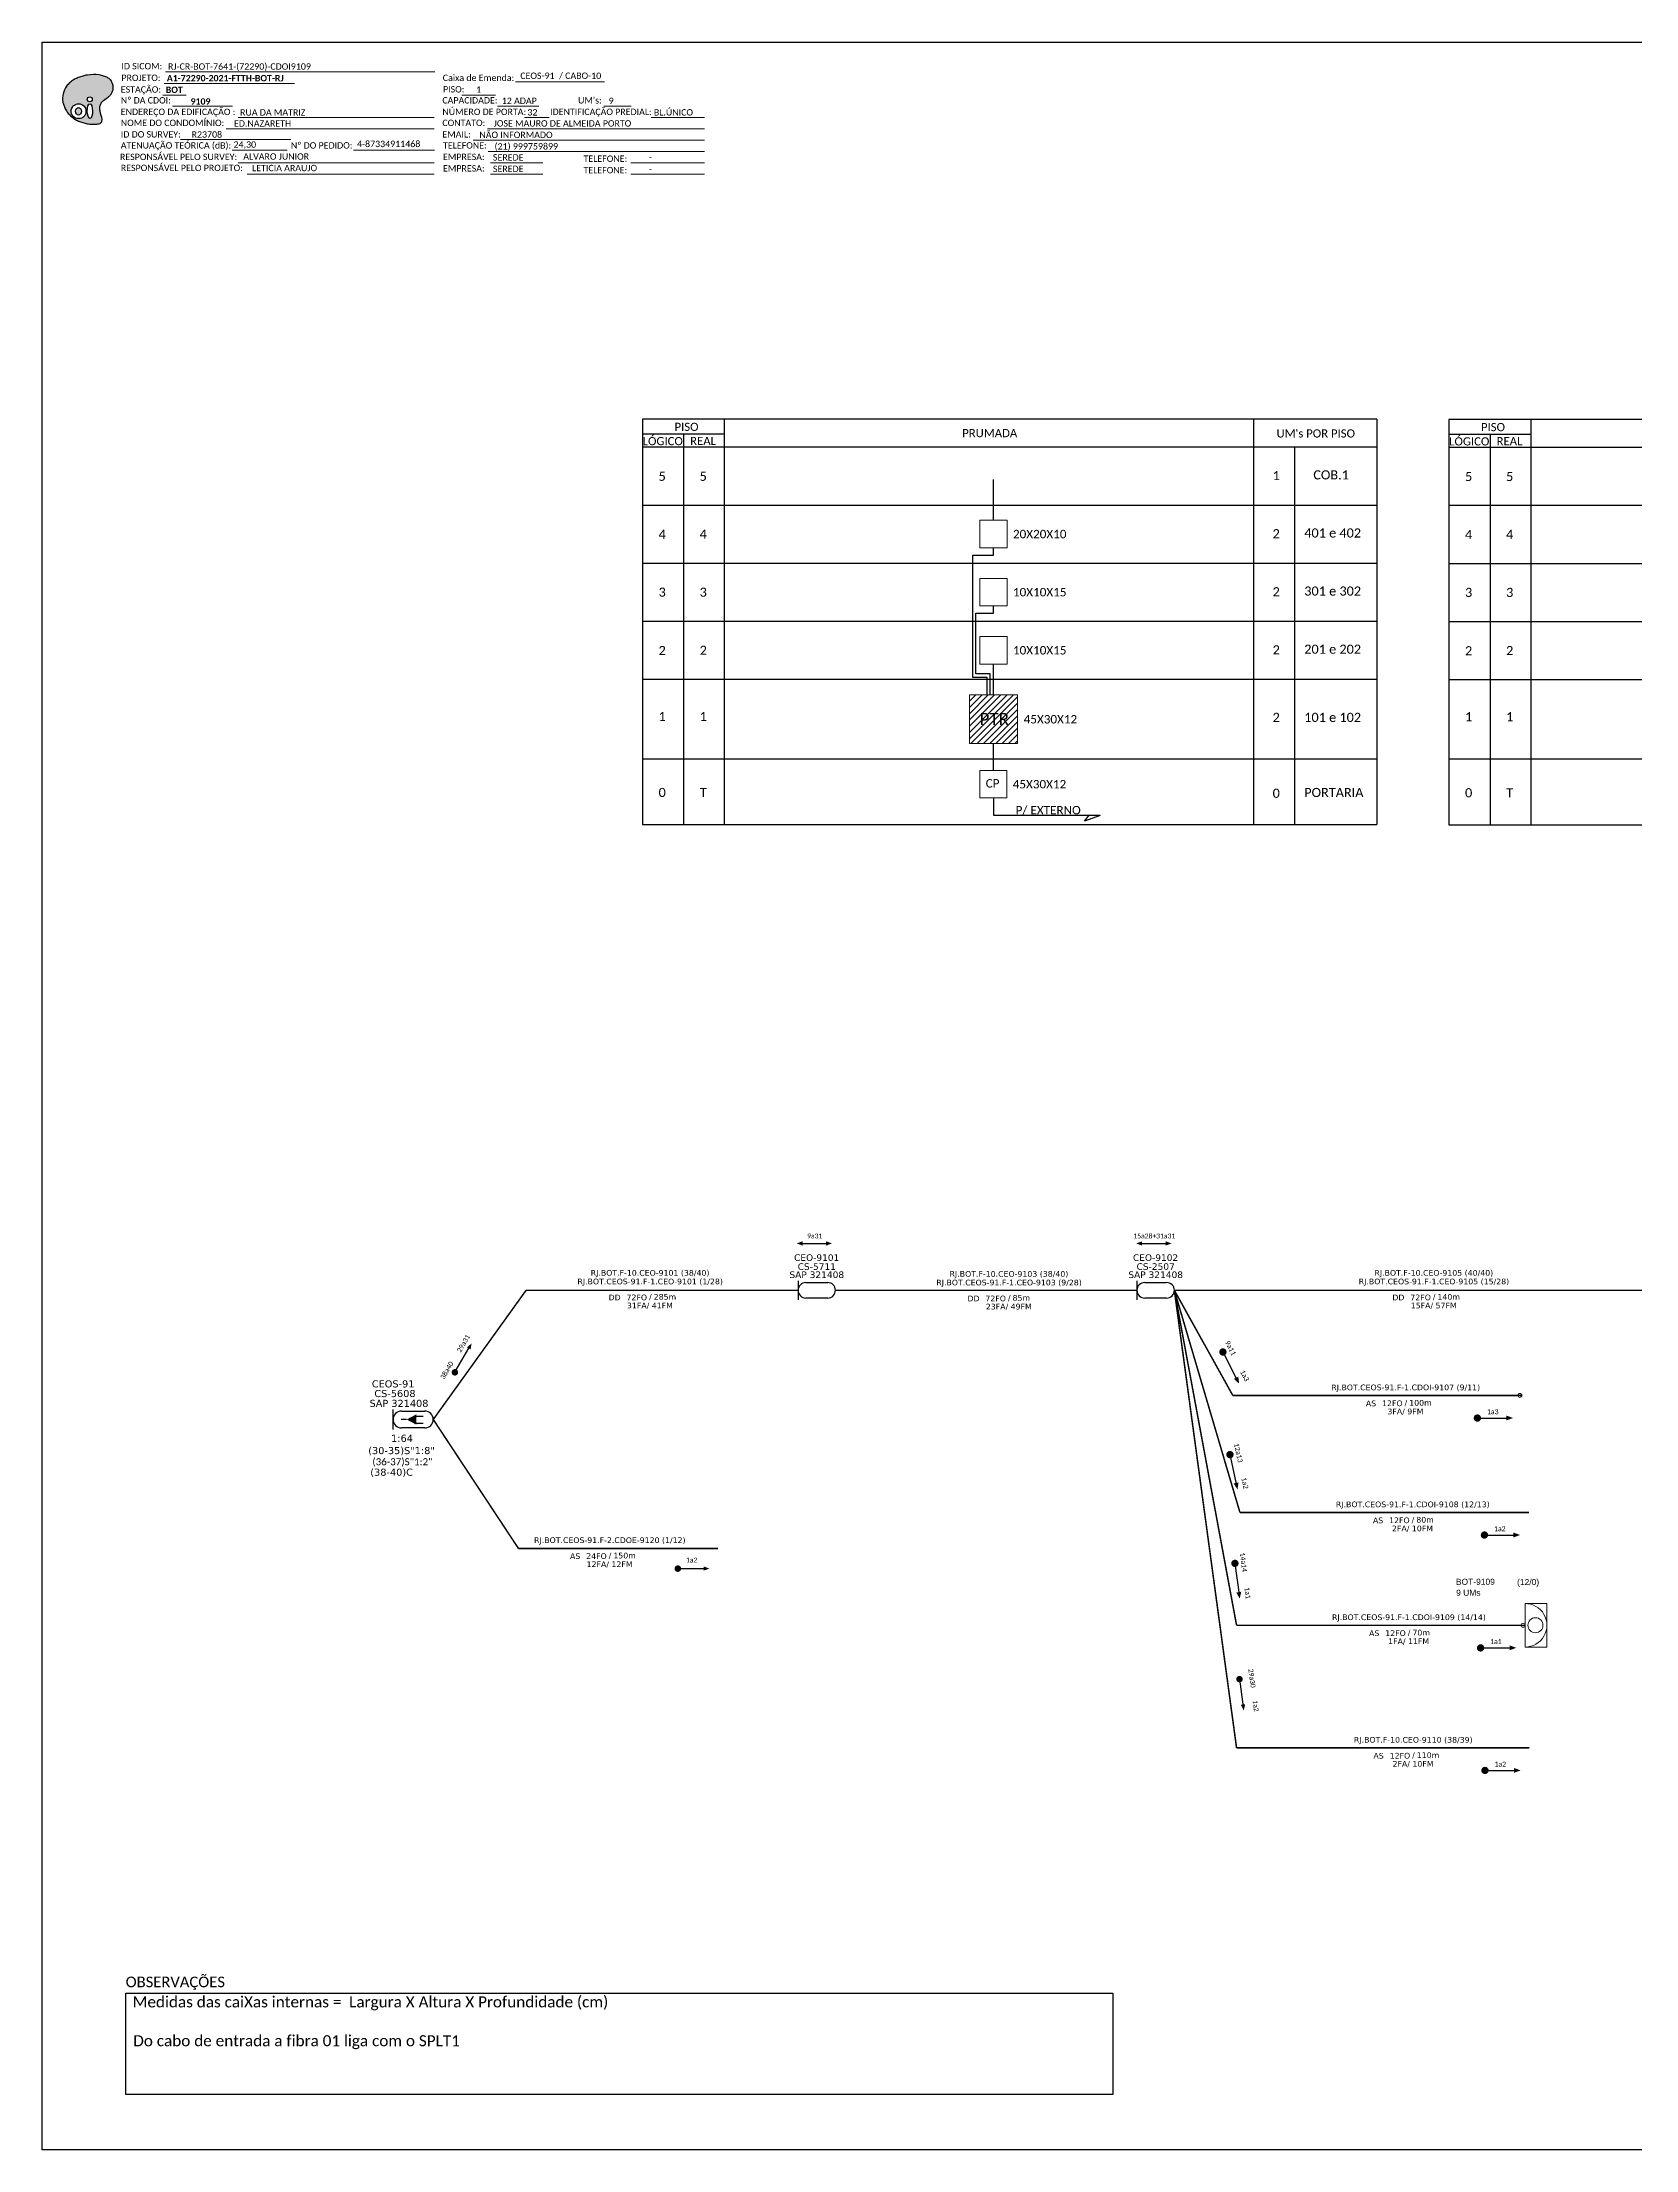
# Model space of a CAD drawing. Extents: x 0 to 841, y 0 to 594.
# Drawn here: x 0 to 449, y 0 to 594 of the extents above; entities that cross this region are included whole.
import ezdxf
from ezdxf.enums import TextEntityAlignment as Align

# ---------------------------------------------------------------- set-up
doc = ezdxf.new("R2010")
doc.units = 0
for name, color, linetype, lineweight in [("20.0-LEGENDA DOS CDO'S", 1, 'Continuous', 0), ('20.2-CDO_POSTE', 1, 'Continuous', 5), ('40.1-ETIQUETAS', 1, 'Continuous', 20)]:
    doc.layers.add(name, color=color, linetype=linetype, lineweight=lineweight)
for name, color, linetype in [('20.4-CEOS', 1, 'Continuous'), ('20.5-CEO', 1, 'Continuous'), ('CAP a instalar', 1, 'Continuous'), ('SETA', 7, 'Continuous')]:
    doc.layers.add(name, color=color, linetype=linetype)
doc.styles.add('ARIAL', font='arial.ttf')
doc.styles.add('siredit', font='verdana.ttf')
doc.styles.add('WMF-Calibri0', font='calibri.ttf')
doc.styles.add('WMF-Calibri1', font='calibrib.ttf')
doc.linetypes.add('FENCELINE1', pattern='A,0.25,-0.1,[133,ltypeshp.shx,S=0.1,R=0,X=-0.1,Y=0],-0.1,1', length=1.45)

# ---------------------------------------------------------------- blocks, each defined once
blk = doc.blocks.new('OI')
h = blk.add_hatch(color=40)
edge = h.paths.add_edge_path()
edge.add_spline(control_points=[(4.35, -0.67), (3.92, -0.99), (3.26, -1.5), (2.81, -2.59), (2.9, -3.5), (3.06, -4.27), (3.31, -4.85), (3.37, -5.39), (3.4, -5.88), (3.2, -6.4), (2.54, -6.61), (1.65, -6.63), (0.55, -6.67), (-0.56, -6.42), (-1.61, -6.14), (-2.77, -5.61), (-3.92, -4.77), (-4.89, -3.7), (-5.34, -2.65), (-5.6, -1.94), (-5.85, -0.96), (-5.71, 0.47), (-5.1, 2.02), (-4.14, 3.02), (-3.3, 3.61), (-2.37, 4.16), (-1.36, 4.44), (-0.56, 4.7), (0.79, 4.85), (2.24, 4.97), (3.79, 4.57), (4.67, 4.21), (5.44, 3.65), (5.76, 2.99), (6.03, 2.21), (6.01, 1.46), (5.72, 0.64), (5.31, 0.08), (4.88, -0.38), (4.51, -0.55), (4.35, -0.67)], knot_values=[0, 0, 0, 0, 1.60434, 2.417191, 3.427595, 4.282808, 4.776746, 5.304182, 5.888771, 6.258406, 6.858137, 7.79129, 8.986195, 10.124242, 11.187857, 12.242908, 13.953784, 15.414161, 16.515391, 17.349188, 17.675853, 19.552021, 21.515531, 22.568638, 23.63245, 24.621084, 25.782718, 26.745347, 27.142653, 29.870543, 31.004649, 31.921532, 32.709589, 33.801391, 34.042471, 35.192333, 35.971461, 36.628871, 37.254359, 37.836911, 37.836911, 37.836911, 37.836911], degree=3, periodic=0)
h.paths.add_polyline_path([(1.13, -0.87, -1), (-0.04, -0.87, -1)], flags=16)
edge = h.paths.add_edge_path(flags=16)
edge.add_ellipse((0.56, -3.59), major_axis=(-0.02, 1.71), ratio=0.361305, start_angle=0, end_angle=360)
h.paths.add_polyline_path([(-0.36, -3.62, -1), (-3.8, -3.62, -1)], flags=16)
edge = h.paths.add_edge_path(flags=0)
edge.add_ellipse((-2.08, -3.62), major_axis=(0, 0.885), ratio=0.758294, start_angle=0, end_angle=360)
at = {"color": 40}
for centre, radius in [((-2.08, -3.62), 1.72), ((0.54, -0.87), 0.587)]:
    blk.add_circle(centre, radius, dxfattribs=at)
blk.add_ellipse((-2.08, -3.62), major_axis=(0, 0.885), ratio=0.758294, start_param=-3.141592653589792, end_param=3.141592653589792, dxfattribs=at)
blk.add_ellipse((0.56, -3.59), major_axis=(-0.02, 1.71), ratio=0.361305, dxfattribs=at)
at = {"color": 40, "start_tangent": (-0.800898, -0.598801), "end_tangent": (-0.800898, -0.598801)}
blk.add_spline([(4.35, -0.67), (3.2, -1.78), (2.9, -2.54), (2.92, -3.55), (3.12, -4.38), (3.28, -4.85), (3.37, -5.37), (3.35, -5.95), (3.2, -6.29), (2.66, -6.55), (1.73, -6.63), (0.54, -6.62), (-0.58, -6.41), (-1.6, -6.11), (-2.56, -5.67), (-3.95, -4.67), (-4.89, -3.56), (-5.37, -2.56), (-5.64, -1.78), (-5.72, -1.46), (-5.63, 0.42), (-4.84, 2.22), (-4.13, 2.99), (-3.27, 3.62), (-2.4, 4.09), (-1.3, 4.47), (-0.37, 4.72), (0.02, 4.77), (2.75, 4.8), (3.85, 4.53), (4.69, 4.16), (5.31, 3.68), (5.85, 2.73), (5.93, 2.5), (5.94, 1.35), (5.67, 0.62), (5.29, 0.08), (4.84, -0.36), (4.35, -0.67)], degree=3, dxfattribs=at)
blk = doc.blocks.new('CEOS_RP_CT_DRT')
at = {"layer": '20.4-CEOS', "color": 0}
for p, q in [((-4.54, 1.19), (-1.19, 1.19)), ((-1.19, -1.19), (-4.54, -1.19))]:
    blk.add_line(p, q, dxfattribs=at)
for points in [[(-5.73, -1.43), (-5.73, 1.44)], [(-3.79, 0), (-4.59, 0)], [(-2.47, 0.48), (-1.45, 0.48)], [(-2.47, -0.52), (-1.45, -0.52)]]:
    blk.add_lwpolyline(points, dxfattribs=at)
blk.add_lwpolyline([(-3.79, 0, 0, 1.47, 0), (-2.41, 0, 1.47, 1.47, 0)], format="xyseb", dxfattribs=at)
for centre, start, end in [((-4.54, 0), 90, 270), ((-1.19, 0), 270, 90)]:
    blk.add_arc(centre, 1.19, start, end, dxfattribs=at)
at = {"layer": '20.4-CEOS', "color": 7, "style": 'siredit'}
for tag, p in [('Nº_DA_CEOS', (-2.86, 5.6)), ('LOCAL', (-2.86, 4.24)), ('SAP', (-2.86, 2.78)), ('RACIO_SPLITAGEM', (-2.86, -1.88)), ('FIBRAS_SPLITTER', (-2.86, -3.58)), ('FIBRAS_TOP_C', (-2.86, -5.08)), ('RESERVA_FINAIS', (-2.86, -6.39))]:
    blk.add_attdef(tag, text='', height=1.01, dxfattribs=at).set_placement(p, align=Align.TOP_CENTER)
blk = doc.blocks.new('ETIQUETA_RS5F')
at = {"layer": '40.1-ETIQUETAS', "color": 0, "style": 'siredit'}
blk.add_text('/', height=1.5, dxfattribs=at).set_placement((1.58, -1.95), align=Align.MIDDLE_RIGHT)
for tag, p in [('ETIQUETA_R_SECUNDARIA', (1.21, 2.1)), ('ETIQUETA_R_PRIMARIA', (1.21, 4.1)), ('F_ATIVAS/F_MORTAS', (1.14, -4.24))]:
    blk.add_attdef(tag, text='', height=1.5, dxfattribs=at).set_placement(p, align=Align.MIDDLE_CENTER)
for tag, p in [('TIPO_CABO', (-6.58, -2.12)), ('CAP_CABO', (0.4, -2.09))]:
    blk.add_attdef(tag, text='', height=1.5, dxfattribs=at).set_placement(p, align=Align.MIDDLE_RIGHT)
blk.add_attdef('METROS', text='', height=1.5, dxfattribs=at).set_placement((2.14, -1.95), align=Align.MIDDLE_LEFT)
for tag, p in [('FUSÃO_1', (0.85, -8.39)), ('FUSÃO_2', (0.85, -10.6)), ('FUSÃO_3', (0.85, -12.93)), ('FUSÃO_4', (0.85, -15.14)), ('FUSÃO_5', (0.85, -17.16))]:
    blk.add_attdef(tag, text='', height=1.5, dxfattribs=at).set_placement(p, align=Align.CENTER)
blk = doc.blocks.new('CDOE-TEXTO PADRÃO')
at = {"layer": "20.0-LEGENDA DOS CDO'S", "color": 0, "style": 'ARIAL'}
for tag, p in [('CDO_N', (0.49, 7.39)), ('CORDOALHA', (0.5, 4.33)), ('SAP', (0.51, 1.67)), ('SPLITER_1', (0.59, -0.91)), ('SPLITER_2', (0.6, -3.55)), ('(XX-XX_F)S', (0.54, -8.29)), ('(XX-XX_L)S', (0.55, -10.83)), ('UMS', (0.55, -13.15))]:
    blk.add_attdef(tag, p, '', height=1.7, rotation=0.11799, dxfattribs=at)
blk.add_attdef('FIBRAS_UTILIZADAS', text='', height=1.7, rotation=0.11799, dxfattribs=at).set_placement((19.77, 7.43), align=Align.CENTER)

msp = doc.modelspace()

# ---------------------------------------------------------------- hatches: boundary and pattern name
h = msp.add_hatch()
h.set_pattern_fill('ANSI31', color=1, scale=10, style=0)
h.set_pattern_definition([(45, (-350.2165, 12.3352), (-0.8838835, 0.8838835), [])])
h.paths.add_polyline_path([(274.97, 410.06), (261.4, 410.06), (261.4, 396.3), (274.97, 396.3)])
h.paths.add_polyline_path([(263.86, 400.65), (273.28, 400.65), (273.28, 405.8), (263.86, 405.8)], flags=24)
h = msp.add_hatch()
h.set_pattern_fill('ANSI31', color=1, scale=10, style=0)
h.set_pattern_definition([(45, (-457.8024, -17.5247), (-0.8838835, 0.8838835), [])])
h.paths.add_polyline_path([(156.27, 370.79), (165.7, 370.79), (165.7, 375.94), (156.27, 375.94)], flags=9)

# ---------------------------------------------------------------- linework, layer by layer
at = {"color": 3}
for p, q in [((268.17, 459.24), (268.17, 470.72)), ((268.17, 410.06), (268.17, 418.63)), ((268.17, 388.76), (268.17, 396.3))]:
    msp.add_line(p, q, dxfattribs=at)
at = {"color": 7}
msp.add_line((341.49, 414.43), (341.49, 398.06), dxfattribs=at)
msp.add_lwpolyline([(0, 594), (841, 594), (841, 0), (0, 0)], close=True)
at = {"color": 7, "lineweight": 0}
for points in [[(34.35, 582.31), (71.14, 582.31)], [(34.74, 585.59), (110.71, 585.59)], [(133.39, 582.8), (158.52, 582.8)], [(34.06, 579.03), (40.61, 579.03)], [(118.34, 579.07), (127.83, 579.07)], [(36.72, 575.96), (53.69, 575.96)], [(55.29, 572.72), (110.55, 572.72)], [(128.39, 575.96), (140.01, 575.96)], [(135.98, 572.72), (142.92, 572.72)], [(158.33, 575.96), (166, 575.96)], [(171.67, 572.72), (186.71, 572.72)], [(39.04, 566.55), (70.09, 566.55)], [(51.88, 569.61), (110.55, 569.61)], [(121.47, 566.38), (186.74, 566.38)], [(125.51, 569.61), (186.74, 569.61)], [(53.58, 563.58), (69.09, 563.58)], [(55.29, 560.03), (110.55, 560.03)], [(87.81, 563.58), (110.57, 563.58)], [(125.75, 563.14), (186.74, 563.14)], [(126.36, 560.03), (141.16, 560.03)], [(165.97, 560.03), (186.74, 560.03)], [(57.78, 556.79), (110.55, 556.79)], [(126.36, 556.79), (141.16, 556.79)], [(165.97, 556.79), (186.74, 556.79)]]:
    msp.add_lwpolyline(points, dxfattribs=at)
at = {"color": 0}
for points in [[(376.21, 487.74), (169.24, 487.74)], [(603.54, 487.67), (396.57, 487.67)], [(169.24, 483.63), (192.38, 483.63)], [(396.57, 483.56), (419.71, 483.56)]]:
    msp.add_lwpolyline(points, dxfattribs=at)
for points in [[(169.24, 487.74), (169.24, 373.51)], [(192.38, 373.51), (192.38, 487.74)], [(376.21, 487.74), (376.21, 373.51)], [(396.57, 487.67), (396.57, 373.44)], [(419.71, 373.44), (419.71, 487.67)], [(180.81, 483.63), (180.81, 373.51)], [(408.14, 483.56), (408.14, 373.44)], [(169.24, 479.92), (376.21, 479.92)], [(353.07, 373.51), (353.07, 479.92)], [(396.57, 479.85), (603.54, 479.85)], [(169.24, 463.55), (376.21, 463.55)], [(396.57, 463.47), (603.54, 463.47)], [(169.24, 447.17), (376.21, 447.17)], [(396.57, 447.1), (603.54, 447.1)], [(169.24, 430.8), (376.21, 430.8)], [(396.57, 430.73), (603.54, 430.73)], [(169.24, 414.43), (376.21, 414.43)], [(396.57, 414.36), (603.54, 414.36)], [(169.24, 392.06), (376.21, 392.06)], [(396.57, 391.99), (603.54, 391.99)], [(169.24, 373.51), (376.21, 373.51)], [(396.57, 373.44), (603.54, 373.44)]]:
    msp.add_lwpolyline(points)
at = {"color": 7}
msp.add_lwpolyline([(341.49, 487.74), (341.49, 373.51)], dxfattribs=at)
at = {"lineweight": 0}
for points in [[(272, 459.24), (264.34, 459.24), (264.34, 451.48), (272, 451.48)], [(272, 442.87), (264.34, 442.87), (264.34, 435.1), (272, 435.1)], [(272, 426.5), (264.34, 426.5), (264.34, 418.73), (272, 418.73)], [(271.94, 388.76), (264.28, 388.76), (264.28, 380.99), (271.94, 380.99)]]:
    msp.add_lwpolyline(points, close=True, dxfattribs=at)
at = {"color": 3}
for points in [[(266.43, 410.06), (266.43, 414.95), (262.33, 414.95), (262.33, 449.44), (268.16, 449.44), (268.16, 451.48)], [(267.21, 410.06), (267.21, 415.97), (263.2, 415.97), (263.2, 433.06), (268.16, 433.06), (268.16, 435.1)]]:
    msp.add_lwpolyline(points, dxfattribs=at)
at = {"color": 1, "lineweight": 0}
msp.add_lwpolyline([(261.4, 410.06), (274.97, 410.06), (274.97, 396.3), (261.4, 396.3)], close=True, dxfattribs=at)
at = {"color": 1}
for points in [[(268.13, 380.99), (268.13, 376.15), (298.27, 376.15)], [(293.86, 374.43), (295.26, 376.26)], [(298.27, 376.02), (293.86, 374.43)]]:
    msp.add_lwpolyline(points, dxfattribs=at)
at = {"const_width": 1.03, "elevation": 0.86}
for points in [[(332.6, 225.32, 1), (333.07, 224.4, 1)], [(404.06, 206.24, 1), (405.09, 206.24, 1)], [(334.72, 196.44, 1), (334.93, 195.43, 1)], [(406.05, 173.27, 1), (407.08, 173.27, 1)], [(336.15, 165.79, 1), (336.29, 164.77, 1)], [(406.2, 106.92, 1), (407.23, 106.92, 1)]]:
    msp.add_lwpolyline(points, format="xyb", close=True, dxfattribs=at)
at = {"elevation": 0.86}
for points in [[(116.11, 218.73, 0.915, 0.915, 1), (116.57, 219.52, 0.915, 0.915, 1)], [(178.73, 163.81, 0.915, 0.915, 1), (179.65, 163.81, 0.915, 0.915, 1)], [(337.46, 133.11, 0.915, 0.915, 1), (337.58, 132.21, 0.915, 0.915, 1)]]:
    msp.add_lwpolyline(points, format="xyseb", close=True, dxfattribs=at)
at = {"color": 1, "const_width": 1.03, "elevation": 0.86}
msp.add_lwpolyline([(404.96, 141.46, 1), (405.99, 141.46, 1)], format="xyb", close=True, dxfattribs=at)
at = {"color": 0}
msp.add_lwpolyline([(23.56, 44.2), (301.81, 44.2), (301.81, 15.6), (23.56, 15.6)], close=True, dxfattribs=at)
at = {"layer": '20.5-CEO', "color": 7}
for p, q in [((215.28, 244.43, 0.86), (221.43, 244.43, 0.86)), ((221.43, 240.05, 0.86), (215.28, 240.05, 0.86))]:
    msp.add_line(p, q, dxfattribs=at)
at = {"layer": '20.5-CEO', "color": 5}
for p, q in [((310.81, 244.43, 0.86), (316.96, 244.43, 0.86)), ((316.96, 240.05, 0.86), (310.81, 240.05, 0.86))]:
    msp.add_line(p, q, dxfattribs=at)
at = {"layer": '20.5-CEO', "color": 7, "elevation": 0.86}
msp.add_lwpolyline([(213.09, 244.88), (213.09, 239.59)], dxfattribs=at)
at = {"layer": '20.5-CEO', "color": 5, "elevation": 0.86}
msp.add_lwpolyline([(308.62, 244.88), (308.62, 239.59)], dxfattribs=at)
at = {"layer": '20.5-CEO', "color": 7}
for centre, start, end in [((215.28, 242.24, 0.86), 90, 270), ((221.43, 242.24, 0.86), 270, 90)]:
    msp.add_arc(centre, 2.19, start, end, dxfattribs=at)
at = {"layer": '20.5-CEO', "color": 5}
for centre, start, end in [((310.81, 242.24, 0.86), 90, 270), ((316.96, 242.24, 0.86), 270, 90)]:
    msp.add_arc(centre, 2.19, start, end, dxfattribs=at)
at = {"layer": '40.1-ETIQUETAS', "color": 1}
msp.add_line((418.02, 141.69, 0.86), (418.02, 153.98, 0.86), dxfattribs=at)
at = {"layer": '40.1-ETIQUETAS', "color": 1, "elevation": 0.86}
msp.add_lwpolyline([(418.02, 153.98), (424.17, 153.98), (424.17, 141.67), (418.02, 141.67)], close=True, dxfattribs=at)
at = {"layer": '40.1-ETIQUETAS', "color": 252}
msp.add_ellipse((416.55, 212.61, 0.86), major_axis=(-0.402, 0.402), ratio=1, start_param=2.356194490191767, end_param=8.639379797371353, dxfattribs=at)
at = {"layer": '40.1-ETIQUETAS', "color": 1}
for centre, major_axis, start_param, end_param in [((418.02, 147.84, 0.86), (-4.34, 4.34), 2.356194, 5.497787), ((420.94, 147.84, 0.86), (1.5, 1.5), 3.926991, 10.210176), ((417.45, 147.83, 0.86), (-0.402, 0.402), 2.356194490191767, 8.639379797371353)]:
    msp.add_ellipse(centre, major_axis=major_axis, ratio=1, start_param=start_param, end_param=end_param, dxfattribs=at)
at = {"layer": 'CAP a instalar', "color": 7, "ltscale": 7, "const_width": 0.427, "elevation": 0.86}
for points in [[(110.25, 205.84), (136.42, 242.24)], [(213.09, 242.24), (136.42, 242.24)], [(291.54, 242.24), (223.62, 242.24)], [(308.62, 242.24), (291.45, 242.24)], [(440.62, 242.24), (319.15, 242.24)], [(477.34, 242.24), (417.99, 242.24)]]:
    msp.add_lwpolyline(points, dxfattribs=at)
at = {"layer": 'CAP a instalar', "color": 8, "linetype": 'FENCELINE1', "ltscale": 7, "const_width": 0.427, "elevation": 0.86}
for points in [[(335.63, 212.61), (335.63, 212.61), (319.15, 242.24)], [(337.64, 179.64), (319.15, 242.24)], [(336.69, 113.29), (319.15, 242.24)], [(419.11, 179.64), (337.64, 179.64), (337.64, 179.64)], [(419.26, 113.29), (336.69, 113.29), (336.69, 113.29)]]:
    msp.add_lwpolyline(points, dxfattribs=at)
at = {"layer": 'CAP a instalar', "color": 1, "linetype": 'FENCELINE1', "ltscale": 7, "const_width": 0.427, "elevation": 0.86}
msp.add_lwpolyline([(336.69, 147.83), (319.15, 242.24)], dxfattribs=at)
at = {"layer": 'CAP a instalar', "color": 8, "linetype": 'FENCELINE1', "ltscale": 7, "elevation": 0.86}
msp.add_lwpolyline([(417.12, 212.61, 0.427, 0.427, 0), (335.63, 212.61, 0.427, 0.427, 0), (335.63, 212.61, 0.427, 0.427, 0)], format="xyseb", dxfattribs=at)
at = {"layer": 'CAP a instalar', "color": 7, "linetype": 'FENCELINE1', "ltscale": 7, "const_width": 0.427, "elevation": 0.86}
for points in [[(110.25, 205.84), (134.26, 169.49)], [(190.53, 169.49), (134.26, 169.49)]]:
    msp.add_lwpolyline(points, dxfattribs=at)
at = {"layer": 'CAP a instalar', "color": 1, "linetype": 'FENCELINE1', "ltscale": 7, "elevation": 0.86}
msp.add_lwpolyline([(418.02, 147.83, 0.427, 0.427, 0), (336.69, 147.83, 0.427, 0.427, 0), (336.69, 147.83, 0.427, 0.427, 0)], format="xyseb", dxfattribs=at)
at = {"layer": 'SETA', "elevation": 0.86}
for points in [[(213.73, 255.44), (221.6, 255.44)], [(309.45, 255.44), (317.32, 255.44)], [(116.34, 219.13), (120.29, 225.93)], [(332.83, 224.86), (336.87, 216.96)], [(404.58, 206.24), (413.45, 206.24)], [(334.83, 195.93), (336.69, 187.25)], [(406.56, 173.27), (415.44, 173.27)], [(179.19, 163.81), (187.06, 163.81)], [(336.22, 165.28), (337.4, 156.48)], [(337.52, 132.66), (338.57, 124.86)], [(406.71, 106.92), (415.59, 106.92)]]:
    msp.add_lwpolyline(points, dxfattribs=at)
at = {"layer": 'SETA', "color": 1, "elevation": 0.86}
msp.add_lwpolyline([(405.47, 141.46), (414.35, 141.46)], dxfattribs=at)
at = {"layer": 'SETA'}
for points in [[(214.36, 256.06, 0.86), (212.69, 255.45, 0.86), (214.36, 254.84, 0.86)], [(220.97, 256.06, 0.86), (222.65, 255.45, 0.86), (220.97, 254.84, 0.86)], [(310.08, 256.06, 0.86), (308.4, 255.45, 0.86), (310.08, 254.84, 0.86)], [(316.69, 256.06, 0.86), (318.37, 255.45, 0.86), (316.69, 254.84, 0.86)], [(119.73, 226.12, 0.86), (121.05, 227.31, 0.86), (120.8, 225.55, 0.86)], [(337.18, 217.91, 0.86), (337.42, 215.91, 0.86), (335.95, 217.28, 0.86)], [(412.74, 206.94, 0.86), (414.63, 206.25, 0.86), (412.74, 205.56, 0.86)], [(337.23, 188.1, 0.86), (336.95, 186.1, 0.86), (335.88, 187.81, 0.86)], [(414.73, 173.97, 0.86), (416.62, 173.28, 0.86), (414.73, 172.59, 0.86)], [(186.43, 164.43, 0.86), (188.11, 163.82, 0.86), (186.43, 163.21, 0.86)], [(338, 157.28, 0.86), (337.57, 155.31, 0.86), (336.63, 157.1, 0.86)], [(339.11, 125.57, 0.86), (338.73, 123.83, 0.86), (337.9, 125.41, 0.86)], [(414.88, 107.62, 0.86), (416.77, 106.93, 0.86), (414.88, 106.25, 0.86)]]:
    msp.add_solid(points, dxfattribs=at)
at = {"layer": 'SETA', "color": 1}
msp.add_solid([(413.64, 142.17, 0.86), (415.53, 141.48, 0.86), (413.64, 140.79, 0.86)], dxfattribs=at)

# ---------------------------------------------------------------- block references
at = {"color": 7, "xscale": 1.213923925138498, "yscale": 1.213923925184645, "zscale": 1.213923925163967, "rotation": 0.1532896023337312}
msp.add_blockref('OI', (12.77, 578.94), dxfattribs=at)
at = {"layer": '20.2-CDO_POSTE', "color": 1}
ref = msp.add_blockref('CDOE-TEXTO PADRÃO', (405.84, 147.8, 0.86), dxfattribs=dict(at, xscale=1.003790365521467, yscale=1.003790365521467, zscale=1.003790365521467))
ref.add_attrib('CDO_N', 'BOT-9109', (398.52, 159.23, 0.86), dxfattribs={"layer": "20.0-LEGENDA DOS CDO'S", "color": 0, "height": 1.706, "rotation": 0.11799, "style": 'ARIAL'})
ref.add_attrib('CORDOALHA', '9 UMs', (398.58, 156.15, 0.86), dxfattribs={"layer": "20.0-LEGENDA DOS CDO'S", "color": 0, "height": 1.706, "rotation": 0.11799, "style": 'ARIAL'})
ref.add_attrib('FIBRAS_UTILIZADAS', '             (12/0)', dxfattribs={"layer": "20.0-LEGENDA DOS CDO'S", "color": 0, "height": 1.7063, "rotation": 0.11799, "style": 'ARIAL'}).set_placement((414.57, 159.15, 0.86), align=Align.CENTER)
at = {"layer": '20.4-CEOS', "color": 7}
ref = msp.add_blockref('CEOS_RP_CT_DRT', (110.25, 205.83, 0.86), dxfattribs=dict(at, xscale=1.978926648381045, yscale=1.978926648381045, zscale=1.978926648381045))
ref.add_attrib('Nº_DA_CEOS', 'CEOS-91', dxfattribs={"color": 7, "height": 1.998, "style": 'siredit'}).set_placement((98.94, 216.87, 0.86), align=Align.TOP_CENTER)
ref.add_attrib('LOCAL', 'CS-5608', dxfattribs={"color": 7, "height": 1.998, "style": 'siredit'}).set_placement((99.45, 214.15, 0.86), align=Align.TOP_CENTER)
ref.add_attrib('SAP', 'SAP 321408', dxfattribs={"color": 7, "height": 1.998, "style": 'siredit'}).set_placement((100.59, 211.38, 0.86), align=Align.TOP_CENTER)
ref.add_attrib('RACIO_SPLITAGEM', '1:64', dxfattribs={"color": 7, "height": 1.998, "style": 'siredit'}).set_placement((101.44, 201.53, 0.86), align=Align.TOP_CENTER)
ref.add_attrib('FIBRAS_SPLITTER', '(30-35)S"1:8"', dxfattribs={"color": 7, "height": 1.9981, "style": 'siredit'}).set_placement((101.31, 198.07, 0.86), align=Align.TOP_CENTER)
ref.add_attrib('FIBRAS_TOP_C', '(38-40)C', dxfattribs={"color": 7, "height": 1.998, "style": 'siredit'}).set_placement((98.51, 191.98, 0.86), align=Align.TOP_CENTER)
at = {"layer": '40.1-ETIQUETAS', "color": 7}
ref = msp.add_blockref('ETIQUETA_RS5F', (170.13, 242.48, 0.86), dxfattribs=dict(at, xscale=1.067796888835115, yscale=1.067796888835115, zscale=1.067796888835115))
ref.add_attrib('ETIQUETA_R_PRIMARIA', 'RJ.BOT.F-10.CEO-9101 (38/40)', dxfattribs={"color": 0, "height": 1.6017, "style": 'siredit'}).set_placement((171.36, 247.15, 0.86), align=Align.MIDDLE_CENTER)
ref.add_attrib('ETIQUETA_R_SECUNDARIA', 'RJ.BOT.CEOS-91.F-1.CEO-9101 (1/28)', dxfattribs={"color": 0, "height": 1.6017, "style": 'siredit'}).set_placement((171.39, 244.73, 0.86), align=Align.MIDDLE_CENTER)
ref.add_attrib('TIPO_CABO', 'DD', dxfattribs={"color": 0, "height": 1.602, "style": 'siredit'}).set_placement((163.07, 240.22, 0.86), align=Align.MIDDLE_RIGHT)
ref.add_attrib('CAP_CABO', '72FO', dxfattribs={"color": 0, "height": 1.602, "style": 'siredit'}).set_placement((170.52, 240.24, 0.86), align=Align.MIDDLE_RIGHT)
ref.add_attrib('METROS', '285m', dxfattribs={"color": 0, "height": 1.602, "style": 'siredit'}).set_placement((172.39, 240.39, 0.86), align=Align.MIDDLE_LEFT)
ref.add_attrib('F_ATIVAS/F_MORTAS', '31FA/ 41FM', dxfattribs={"color": 0, "height": 1.602, "style": 'siredit'}).set_placement((171.32, 237.95, 0.86), align=Align.MIDDLE_CENTER)
ref = msp.add_blockref('ETIQUETA_RS5F', (271.29, 242.18, 0.86), dxfattribs=dict(at, xscale=1.067796888835115, yscale=1.067796888835115, zscale=1.067796888835115))
ref.add_attrib('ETIQUETA_R_PRIMARIA', 'RJ.BOT.F-10.CEO-9103 (38/40)', dxfattribs={"color": 0, "height": 1.6017, "style": 'siredit'}).set_placement((272.52, 246.86, 0.86), align=Align.MIDDLE_CENTER)
ref.add_attrib('ETIQUETA_R_SECUNDARIA', 'RJ.BOT.CEOS-91.F-1.CEO-9103 (9/28)', dxfattribs={"color": 0, "height": 1.6017, "style": 'siredit'}).set_placement((272.56, 244.43, 0.86), align=Align.MIDDLE_CENTER)
ref.add_attrib('TIPO_CABO', 'DD', dxfattribs={"color": 0, "height": 1.602, "style": 'siredit'}).set_placement((264.23, 239.93, 0.86), align=Align.MIDDLE_RIGHT)
ref.add_attrib('CAP_CABO', '72FO', dxfattribs={"color": 0, "height": 1.602, "style": 'siredit'}).set_placement((271.68, 239.95, 0.86), align=Align.MIDDLE_RIGHT)
ref.add_attrib('METROS', '85m', dxfattribs={"color": 0, "height": 1.602, "style": 'siredit'}).set_placement((273.55, 240.1, 0.86), align=Align.MIDDLE_LEFT)
ref.add_attrib('F_ATIVAS/F_MORTAS', '23FA/ 49FM', dxfattribs={"color": 0, "height": 1.602, "style": 'siredit'}).set_placement((272.48, 237.65, 0.86), align=Align.MIDDLE_CENTER)
ref = msp.add_blockref('ETIQUETA_RS5F', (391.07, 242.48, 0.86), dxfattribs=dict(at, xscale=1.067796888835115, yscale=1.067796888835115, zscale=1.067796888835115))
ref.add_attrib('ETIQUETA_R_PRIMARIA', 'RJ.BOT.F-10.CEO-9105 (40/40)', dxfattribs={"color": 0, "height": 1.6017, "style": 'siredit'}).set_placement((392.29, 247.15, 0.86), align=Align.MIDDLE_CENTER)
ref.add_attrib('ETIQUETA_R_SECUNDARIA', 'RJ.BOT.CEOS-91.F-1.CEO-9105 (15/28)', dxfattribs={"color": 0, "height": 1.6017, "style": 'siredit'}).set_placement((392.33, 244.73, 0.86), align=Align.MIDDLE_CENTER)
ref.add_attrib('TIPO_CABO', 'DD', dxfattribs={"color": 0, "height": 1.602, "style": 'siredit'}).set_placement((384, 240.22, 0.86), align=Align.MIDDLE_RIGHT)
ref.add_attrib('CAP_CABO', '72FO', dxfattribs={"color": 0, "height": 1.602, "style": 'siredit'}).set_placement((391.46, 240.24, 0.86), align=Align.MIDDLE_RIGHT)
ref.add_attrib('METROS', '140m', dxfattribs={"color": 0, "height": 1.602, "style": 'siredit'}).set_placement((393.32, 240.39, 0.86), align=Align.MIDDLE_LEFT)
ref.add_attrib('F_ATIVAS/F_MORTAS', '15FA/ 57FM', dxfattribs={"color": 0, "height": 1.602, "style": 'siredit'}).set_placement((392.26, 237.95, 0.86), align=Align.MIDDLE_CENTER)
at = {"layer": '40.1-ETIQUETAS', "color": 8}
ref = msp.add_blockref('ETIQUETA_RS5F', (383.1, 212.63, 0.86), dxfattribs=dict(at, xscale=1.067796888835115, yscale=1.067796888835115, zscale=1.067796888835115))
ref.add_attrib('ETIQUETA_R_SECUNDARIA', 'RJ.BOT.CEOS-91.F-1.CDOI-9107 (9/11)', dxfattribs={"color": 0, "height": 1.6017, "style": 'siredit'}).set_placement((384.37, 214.88, 0.86), align=Align.MIDDLE_CENTER)
ref.add_attrib('TIPO_CABO', 'AS', dxfattribs={"color": 0, "height": 1.602, "style": 'siredit'}).set_placement((376.04, 210.37, 0.86), align=Align.MIDDLE_RIGHT)
ref.add_attrib('CAP_CABO', '12FO', dxfattribs={"color": 0, "height": 1.602, "style": 'siredit'}).set_placement((383.49, 210.39, 0.86), align=Align.MIDDLE_RIGHT)
ref.add_attrib('METROS', '100m', dxfattribs={"color": 0, "height": 1.602, "style": 'siredit'}).set_placement((385.36, 210.54, 0.86), align=Align.MIDDLE_LEFT)
ref.add_attrib('F_ATIVAS/F_MORTAS', '3FA/ 9FM', dxfattribs={"color": 0, "height": 1.602, "style": 'siredit'}).set_placement((384.29, 208.1, 0.86), align=Align.MIDDLE_CENTER)
ref = msp.add_blockref('ETIQUETA_RS5F', (385.09, 179.66, 0.86), dxfattribs=dict(at, xscale=1.067796888835115, yscale=1.067796888835115, zscale=1.067796888835115))
ref.add_attrib('ETIQUETA_R_SECUNDARIA', 'RJ.BOT.CEOS-91.F-1.CDOI-9108 (12/13)', dxfattribs={"color": 0, "height": 1.6017, "style": 'siredit'}).set_placement((386.36, 181.91, 0.86), align=Align.MIDDLE_CENTER)
ref.add_attrib('TIPO_CABO', 'AS', dxfattribs={"color": 0, "height": 1.602, "style": 'siredit'}).set_placement((378.03, 177.4, 0.86), align=Align.MIDDLE_RIGHT)
ref.add_attrib('CAP_CABO', '12FO', dxfattribs={"color": 0, "height": 1.602, "style": 'siredit'}).set_placement((385.48, 177.42, 0.86), align=Align.MIDDLE_RIGHT)
ref.add_attrib('METROS', '80m', dxfattribs={"color": 0, "height": 1.602, "style": 'siredit'}).set_placement((387.35, 177.57, 0.86), align=Align.MIDDLE_LEFT)
ref.add_attrib('F_ATIVAS/F_MORTAS', '2FA/ 10FM', dxfattribs={"color": 0, "height": 1.602, "style": 'siredit'}).set_placement((386.28, 175.13, 0.86), align=Align.MIDDLE_CENTER)
at = {"layer": '40.1-ETIQUETAS', "color": 7}
ref = msp.add_blockref('ETIQUETA_RS5F', (158.76, 169.57, 0.86), dxfattribs=dict(at, xscale=1.067796888835115, yscale=1.067796888835115, zscale=1.067796888835115))
ref.add_attrib('ETIQUETA_R_SECUNDARIA', 'RJ.BOT.CEOS-91.F-2.CDOE-9120 (1/12)', dxfattribs={"color": 0, "height": 1.6017, "style": 'siredit'}).set_placement((160.02, 171.82, 0.86), align=Align.MIDDLE_CENTER)
ref.add_attrib('TIPO_CABO', 'AS', dxfattribs={"color": 0, "height": 1.602, "style": 'siredit'}).set_placement((151.7, 167.31, 0.86), align=Align.MIDDLE_RIGHT)
ref.add_attrib('CAP_CABO', '24FO', dxfattribs={"color": 0, "height": 1.602, "style": 'siredit'}).set_placement((159.15, 167.34, 0.86), align=Align.MIDDLE_RIGHT)
ref.add_attrib('METROS', '150m', dxfattribs={"color": 0, "height": 1.602, "style": 'siredit'}).set_placement((161.01, 167.48, 0.86), align=Align.MIDDLE_LEFT)
ref.add_attrib('F_ATIVAS/F_MORTAS', '12FA/ 12FM', dxfattribs={"color": 0, "height": 1.602, "style": 'siredit'}).set_placement((159.95, 165.04, 0.86), align=Align.MIDDLE_CENTER)
at = {"layer": '40.1-ETIQUETAS', "color": 1}
ref = msp.add_blockref('ETIQUETA_RS5F', (384, 147.86, 0.86), dxfattribs=dict(at, xscale=1.067796888835115, yscale=1.067796888835115, zscale=1.067796888835115))
ref.add_attrib('ETIQUETA_R_SECUNDARIA', 'RJ.BOT.CEOS-91.F-1.CDOI-9109 (14/14)', dxfattribs={"color": 0, "height": 1.6017, "style": 'siredit'}).set_placement((385.27, 150.1, 0.86), align=Align.MIDDLE_CENTER)
ref.add_attrib('TIPO_CABO', 'AS', dxfattribs={"color": 0, "height": 1.602, "style": 'siredit'}).set_placement((376.94, 145.6, 0.86), align=Align.MIDDLE_RIGHT)
ref.add_attrib('CAP_CABO', '12FO', dxfattribs={"color": 0, "height": 1.602, "style": 'siredit'}).set_placement((384.39, 145.62, 0.86), align=Align.MIDDLE_RIGHT)
ref.add_attrib('METROS', '70m', dxfattribs={"color": 0, "height": 1.602, "style": 'siredit'}).set_placement((386.26, 145.77, 0.86), align=Align.MIDDLE_LEFT)
ref.add_attrib('F_ATIVAS/F_MORTAS', '1FA/ 11FM', dxfattribs={"color": 0, "height": 1.602, "style": 'siredit'}).set_placement((385.19, 143.32, 0.86), align=Align.MIDDLE_CENTER)
at = {"layer": '40.1-ETIQUETAS', "color": 8}
ref = msp.add_blockref('ETIQUETA_RS5F', (385.24, 113.31, 0.86), dxfattribs=dict(at, xscale=1.067796888835115, yscale=1.067796888835115, zscale=1.067796888835115))
ref.add_attrib('ETIQUETA_R_SECUNDARIA', 'RJ.BOT.F-10.CEO-9110 (38/39)', dxfattribs={"color": 0, "height": 1.6017, "style": 'siredit'}).set_placement((386.5, 115.56, 0.86), align=Align.MIDDLE_CENTER)
ref.add_attrib('TIPO_CABO', 'AS', dxfattribs={"color": 0, "height": 1.602, "style": 'siredit'}).set_placement((378.17, 111.06, 0.86), align=Align.MIDDLE_RIGHT)
ref.add_attrib('CAP_CABO', '12FO', dxfattribs={"color": 0, "height": 1.602, "style": 'siredit'}).set_placement((385.63, 111.08, 0.86), align=Align.MIDDLE_RIGHT)
ref.add_attrib('METROS', '110m', dxfattribs={"color": 0, "height": 1.602, "style": 'siredit'}).set_placement((387.49, 111.23, 0.86), align=Align.MIDDLE_LEFT)
ref.add_attrib('F_ATIVAS/F_MORTAS', '2FA/ 10FM', dxfattribs={"color": 0, "height": 1.602, "style": 'siredit'}).set_placement((386.43, 108.78, 0.86), align=Align.MIDDLE_CENTER)

# ---------------------------------------------------------------- texts
at = {"color": 7, "lineweight": 0, "style": 'WMF-Calibri0'}
for s, height, p in [('ID SICOM:', 1.793, (22.34, 586.34)), ('PROJETO: ', 1.793, (22.34, 583.06)), ('Caixa de Emenda:', 1.7927, (112.93, 583.06)), ('ESTAÇÃO:', 1.793, (22.17, 579.78)), ('Nº DA CDOI:', 1.7927, (22.17, 576.71)), ('CAPACIDADE:', 1.7927, (112.82, 576.71)), ('PISO:', 1.793, (113, 579.82)), ("UM's:", 1.793, (151.07, 576.71)), ('ENDEREÇO DA EDIFICAÇÃO :', 1.7927, (22.17, 573.47)), ('NOME DO CONDOMÍNIO:', 1.7927, (22.17, 570.36)), ('CONTATO:', 1.793, (112.82, 570.36)), ('NÚMERO DE PORTA:', 1.7927, (112.82, 573.47)), ('IDENTIFICAÇÃO PREDIAL:', 1.7927, (143.19, 573.47)), ('ATENUAÇÃO TEÓRICA (dB):', 1.7927, (22.17, 564.01)), ('ID DO SURVEY:', 1.7927, (22.17, 567.12)), ('Nº DO PEDIDO:', 1.7927, (70.1, 564.01)), ('EMAIL:', 1.793, (112.82, 567.12)), ('TELEFONE:', 1.793, (113, 564.01)), ('RESPONSÁVEL PELO SURVEY:', 1.7927, (21.93, 560.77)), ('RESPONSÁVEL PELO PROJETO:', 1.7927, (22.17, 557.66)), ('EMPRESA:', 1.793, (113, 560.77)), ('EMPRESA:', 1.793, (113, 557.54)), ('TELEFONE:', 1.793, (152.61, 560.27)), ('TELEFONE:', 1.793, (152.61, 557.03))]:
    msp.add_text(s, height=height, dxfattribs=at).set_placement(p)
at = {"color": 7}
for s, height, style, p in [('A1-72290-2021-FTTH-BOT-RJ', 1.7927, 'WMF-Calibri1', (35.15, 582.96)), ('CEOS-91  / CABO-10', 1.7927, 'WMF-Calibri0', (134.78, 583.64)), ('BOT', 1.793, 'WMF-Calibri1', (34.85, 579.68)), ('1', 1.79, 'WMF-Calibri0', (122.36, 579.72)), ('12 ADAP', 1.793, 'WMF-Calibri0', (129.57, 576.58)), ('9', 1.79, 'WMF-Calibri0', (159.69, 576.56)), ('ED.NAZARETH', 1.7927, 'WMF-Calibri0', (54.08, 570.19)), ('RUA DA MATRIZ', 1.7927, 'WMF-Calibri0', (55.8, 573.31)), ('JOSE MAURO DE ALMEIDA PORTO', 1.7927, 'WMF-Calibri0', (127.29, 570.21)), ('32', 1.793, 'WMF-Calibri0', (136.79, 573.32)), ('BL.ÚNICO', 1.793, 'WMF-Calibri0', (172.43, 573.32)), ('R23708', 1.793, 'WMF-Calibri0', (42.13, 567.08)), ('24,30', 1.793, 'WMF-Calibri0', (53.95, 564.25)), ('4-87334911468', 1.7927, 'WMF-Calibri0', (88.75, 564.42)), ('NÃO INFORMADO', 1.7927, 'WMF-Calibri0', (123.25, 566.97)), ('(21) 999759899', 1.7927, 'WMF-Calibri0', (127.53, 563.74)), ('ALVARO JUNIOR', 1.7927, 'WMF-Calibri0', (56.69, 560.87)), ('LETICIA ARAUJO', 1.7927, 'WMF-Calibri0', (59.18, 557.63)), ('SEREDE', 1.793, 'WMF-Calibri0', (127.07, 560.63)), ('SEREDE', 1.793, 'WMF-Calibri0', (127.07, 557.39)), ('       -', 1.793, 'WMF-Calibri0', (166.67, 560.63)), ('       -    ', 1.7927, 'WMF-Calibri0', (166.67, 557.39)), ('20X20X10', 2.373, 'WMF-Calibri0', (273.66, 454.18)), ('10X10X15', 2.373, 'WMF-Calibri0', (273.66, 437.81)), ('10X10X15', 2.373, 'WMF-Calibri0', (273.66, 421.43)), ('PTR', 3.433, 'WMF-Calibri0', (264.26, 401.53)), ('45X30X12', 2.373, 'WMF-Calibri0', (276.67, 401.99)), ('CP', 2.373, 'WMF-Calibri0', (265.98, 383.93)), ('45X30X12', 2.373, 'WMF-Calibri0', (273.59, 383.69)), ('P/ EXTERNO', 2.373, 'WMF-Calibri0', (274.41, 376.37))]:
    msp.add_text(s, height=height, dxfattribs=dict(at, style=style)).set_placement(p)
at = {"color": 7, "style": 'WMF-Calibri1'}
msp.add_text('9109', height=1.793, dxfattribs=at).set_placement((44.64, 576.4), align=Align.CENTER)
at = {"color": 0, "style": 'WMF-Calibri0'}
for s, p in [('  LÓGICO', (167.66, 480.41)), ('     PISO', (174.2, 484.44)), ('    REAL', (179.42, 480.46)), ('PRUMADA', (259.35, 482.67)), ("UM's POR PISO", (347.95, 482.58)), ('  LÓGICO', (394.99, 480.34)), ('     PISO', (401.53, 484.37)), ('    REAL', (406.75, 480.39))]:
    msp.add_text(s, height=2.3, dxfattribs=at).set_placement(p)
at = {"color": 7, "linetype": 'Continuous', "style": 'WMF-Calibri0'}
for s, p in [('COB.1', (358.33, 470.76)), ('401 e 402', (355.77, 454.39)), ('301 e 302', (355.77, 438.02)), ('201 e 202', (355.77, 421.64)), ('101 e 102', (355.77, 402.42)), ('PORTARIA', (355.77, 381.25))]:
    msp.add_text(s, height=2.575, dxfattribs=at).set_placement(p)
at = {"style": 'WMF-Calibri0'}
msp.add_text('OBSERVAÇÕES', height=3, dxfattribs=at).set_placement((23.54, 45.82))
at = {"color": 7, "attachment_point": 1}
for s, insert, char_height, width, style in [('\\C256;\\fCalibri|b0|i0|c0|p34;RJ-CR-BOT-7641-(72290)-CDOI9109\\P', (35.47, 588.03), 1.7927, 42.385, 'WMF-Calibri1'), ('Medidas das caiXas internas =  Largura X Altura X Profundidade (cm)', (25.54, 43.25), 3.1049, 511.413, 'WMF-Calibri0'), ('Do cabo de entrada a fibra 01 liga com o SPLT1\\P\\P', (25.69, 32.3), 3.1049, 511.413, 'WMF-Calibri0')]:
    msp.add_mtext(s, dxfattribs=dict(at, insert=insert, char_height=char_height, width=width, style=style))
at = {"attachment_point": 5}
for s, insert, char_height, width in [('{\\fCalibri|b0|i0|c0|p34;\\C7;9a31}', (217.78, 257.54, 0.86), 1.3732, 23.2151), ('{\\fCalibri|b0|i0|c0|p34;\\C7;15a28+31a31}', (313.5, 257.54, 0.86), 1.3732, 23.2151), ('{\\fCalibri|b0|i0|c0|p34;\\C7;1a3}', (408.9, 208.01, 0.86), 1.4045, 26.1882), ('{\\fCalibri|b0|i0|c0|p34;\\C7;(36-37)S"1:2"}', (101.56, 193.71, 0.86), 1.9843, 33.5458), ('{\\fCalibri|b0|i0|c0|p34;\\C7;1a2}', (410.89, 175.04, 0.86), 1.4045, 26.1882), ('{\\fCalibri|b0|i0|c0|p34;\\C7;1a2}', (183.08, 166.21, 0.86), 1.3732, 23.2151), ('{\\fCalibri|b0|i0|c0|p34;\\C7;1a2}', (411.04, 108.69, 0.86), 1.4045, 26.1882)]:
    msp.add_mtext(s, dxfattribs=dict(at, insert=insert, char_height=char_height, width=width))
for s, insert, char_height, width, rotation in [('{\\fCalibri|b0|i0|c0|p34;\\C7;29a31}', (118.78, 227.26, 0.86), 1.3732, 23.2151, 59.82651), ('{\\fCalibri|b0|i0|c0|p34;\\C7;9a11}', (335, 225.95, 0.86), 1.4045, 26.1882, 297.09436), ('{\\fCalibri|b0|i0|c0|p34;\\C7;38a40}', (114.09, 219.69, 0.86), 1.3732, 23.2151, 59.82651), ('{\\fCalibri|b0|i0|c0|p34;\\C7;1a3}', (338.98, 218.17, 0.86), 1.4045, 26.1882, 297.09436), ('{\\fCalibri|b0|i0|c0|p34;\\C7;12a13}', (337.2, 196.43, 0.86), 1.4045, 26.1882, 282.11157), ('{\\fCalibri|b0|i0|c0|p34;\\C7;1a2}', (339.04, 187.88, 0.86), 1.4045, 26.1882, 282.11157), ('{\\fCalibri|b0|i0|c0|p34;\\C7;14a14}', (338.63, 165.59, 0.86), 1.4045, 26.1882, 277.6288), ('{\\fCalibri|b0|i0|c0|p34;\\C7;1a1}', (339.79, 156.93, 0.86), 1.4045, 26.1882, 277.6288), ('{\\fCalibri|b0|i0|c0|p34;\\C7;29a30}', (341.03, 132.91, 0.86), 1.3732, 23.2151, 277.71223), ('{\\fCalibri|b0|i0|c0|p34;\\C7;1a2}', (342.09, 125.1, 0.86), 1.3732, 23.2151, 277.71223)]:
    msp.add_mtext(s, dxfattribs=dict(at, insert=insert, char_height=char_height, width=width, rotation=rotation))
at = {"color": 1, "insert": (409.8, 143.23, 0.86), "char_height": 1.4045, "width": 26.1882, "attachment_point": 5}
msp.add_mtext('{\\fCalibri|b0|i0|c0|p34;\\C7;1a1}', dxfattribs=at)
at = {"color": 7, "linetype": 'Continuous', "style": 'WMF-Calibri0', "flags": 4}
for tag, p in [('5', (174.78, 471.66)), ('5', (186.35, 471.66)), ('1', (347.87, 471.85)), ('5', (402.11, 471.59)), ('5', (413.68, 471.59)), ('4', (174.78, 455.29)), ('4', (186.35, 455.36)), ('2', (347.87, 455.47)), ('4', (402.11, 455.22)), ('4', (413.68, 455.29)), ('3', (174.78, 438.99)), ('3', (186.35, 438.99)), ('2', (347.87, 439.1)), ('3', (402.11, 438.92)), ('3', (413.68, 438.92)), ('2', (174.78, 422.55)), ('2', (186.35, 422.62)), ('2', (347.87, 422.73)), ('2', (402.11, 422.48)), ('2', (413.68, 422.54)), ('1', (174.78, 403.96)), ('1', (186.35, 403.96)), ('2', (347.87, 403.7)), ('1', (402.11, 403.88)), ('1', (413.68, 403.88)), ('0', (174.78, 382.54)), ('T', (186.35, 382.54)), ('0', (347.87, 382.33)), ('0', (402.11, 382.46)), ('T', (413.68, 382.46))]:
    msp.add_attdef(tag, text='XX', height=2.575, dxfattribs=at).set_placement(p, align=Align.MIDDLE_CENTER)
at = {"layer": '20.4-CEOS', "color": 7, "style": 'siredit'}
msp.add_text('CEO-9101', height=1.849, dxfattribs=at).set_placement((218.33, 252.38, 0.86), align=Align.TOP_CENTER)
at = {"layer": '20.4-CEOS', "color": 5, "style": 'siredit'}
msp.add_text('CEO-9102', height=1.849, dxfattribs=at).set_placement((313.86, 252.38, 0.86), align=Align.TOP_CENTER)
at = {"layer": '20.5-CEO', "color": 7, "style": 'siredit'}
for s, p in [('CS-5711', (218.36, 249.86, 0.86)), ('SAP 321408', (218.36, 247.56, 0.86))]:
    msp.add_text(s, height=1.856, dxfattribs=at).set_placement(p, align=Align.TOP_CENTER)
at = {"layer": '20.5-CEO', "color": 5, "style": 'siredit'}
for s, p in [('CS-2507', (313.89, 249.86, 0.86)), ('SAP 321408', (313.89, 247.56, 0.86))]:
    msp.add_text(s, height=1.856, dxfattribs=at).set_placement(p, align=Align.TOP_CENTER)

doc.saveas('drawing.dxf')
